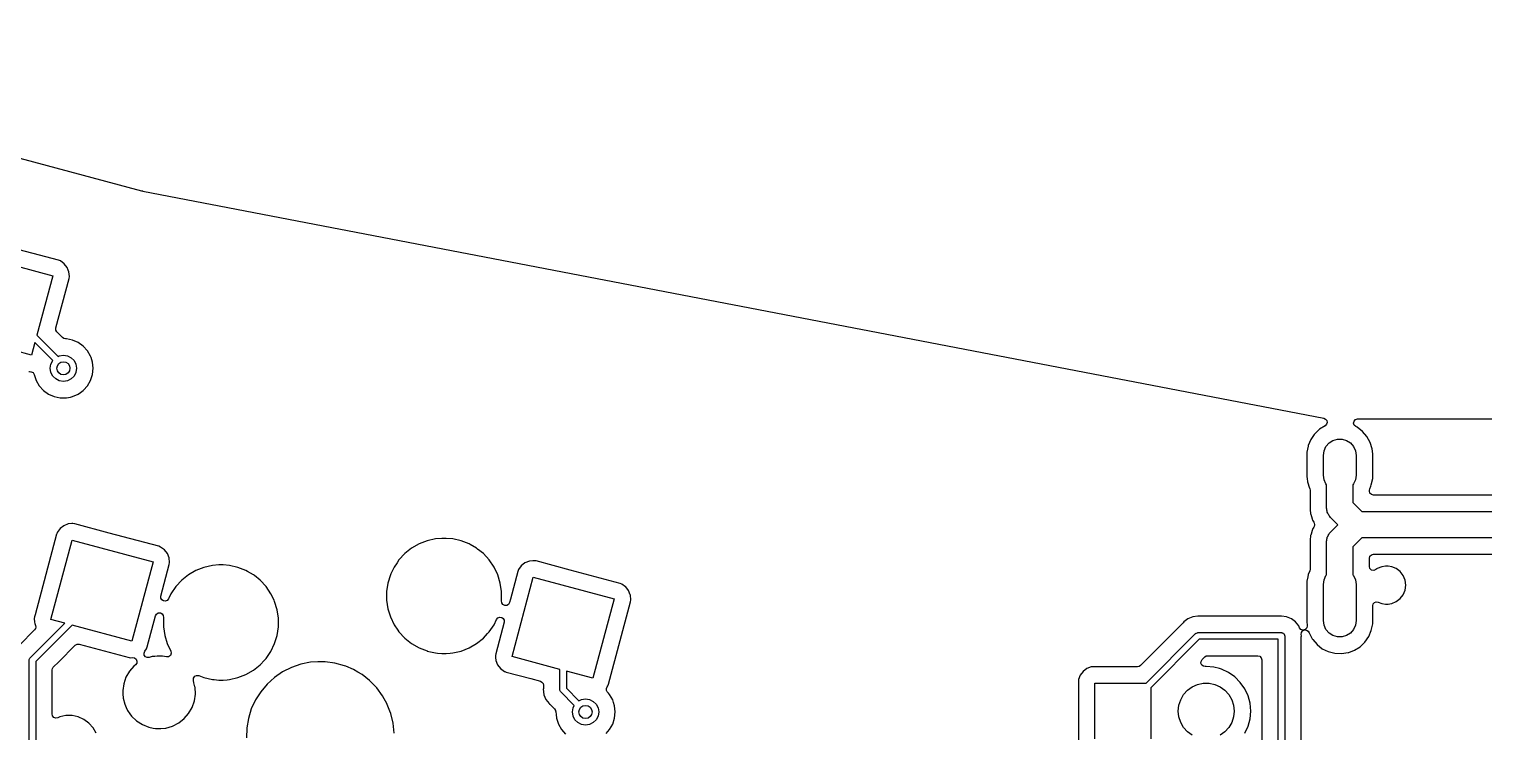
# Model space of a CAD drawing. Extents: x 41 to 271, y -133 to -23.
# Drawn here: x 111.75 to 156.02, y -44.58 to -23.19 of the extents above; entities that cross this region are included whole.
import ezdxf

# ---------------------------------------------------------------- set-up
doc = ezdxf.new("R2010")
doc.units = 0
doc.layers.add('BLACK', color=7, linetype='CONTINUOUS')

msp = doc.modelspace()

# ---------------------------------------------------------------- linework, layer by layer
at = {"layer": 'BLACK', "linetype": 'CONTINUOUS'}
for p, q in [((96.8086, -23.1855), (115.168, -28.1046)), ((115.168, -28.1046), (115.174, -28.1076)), ((115.174, -28.1076), (115.185, -28.1095)), ((115.185, -28.1095), (115.195, -28.1118)), ((115.195, -28.1118), (115.204, -28.1144)), ((115.204, -28.1144), (115.211, -28.1145)), ((115.211, -28.1145), (151.15, -35.0294)), ((110.004, -30.0328), (112.467, -30.6928)), ((112.643, -30.2218), (111.06, -29.7978)), ((112.699, -30.2434), (112.643, -30.2218)), ((112.816, -30.3269), (112.699, -30.2434)), ((112.905, -30.44), (112.816, -30.3269)), ((112.936, -30.5183), (112.905, -30.44)), ((112.958, -30.5736), (112.936, -30.5183)), ((112.467, -30.6928), (111.983, -32.4997)), ((112.559, -32.281), (112.963, -30.7761)), ((112.972, -30.7169), (112.958, -30.5736)), ((112.963, -30.7761), (112.972, -30.7169)), ((112.559, -32.3452), (112.559, -32.281)), ((111.82, -33.1076), (109.357, -32.4476)), ((111.923, -32.7228), (111.82, -33.1076)), ((112.471, -33.2706), (111.923, -32.7228)), ((111.983, -32.4997), (112.631, -33.1478)), ((112.592, -32.4008), (112.559, -32.3452)), ((112.764, -32.5732), (112.592, -32.4008)), ((112.804, -32.6001), (112.764, -32.5732)), ((112.852, -32.6095), (112.804, -32.6001)), ((112.885, -32.6095), (112.852, -32.6095)), ((113.07, -32.6489), (112.885, -32.6095)), ((112.885, -32.6095), (112.885, -32.6095)), ((113.243, -32.7258), (113.07, -32.6489)), ((113.396, -32.8371), (113.243, -32.7258)), ((112.631, -33.1478), (112.666, -33.1296)), ((112.666, -33.1296), (112.79, -33.11)), ((112.79, -33.11), (112.914, -33.1296)), ((112.914, -33.1296), (113.025, -33.1864)), ((113.025, -33.1864), (113.114, -33.2749)), ((113.523, -32.9778), (113.396, -32.8371)), ((113.617, -33.1417), (113.523, -32.9778)), ((113.63, -33.1809), (113.617, -33.1417)), ((113.676, -33.3217), (113.63, -33.1809)), ((111.736, -33.6035), (111.76, -33.6071)), ((111.76, -33.6071), (111.796, -33.6127)), ((111.796, -33.6127), (111.796, -33.6127)), ((111.796, -33.6127), (111.806, -33.6142)), ((111.806, -33.6142), (111.867, -33.6424)), ((111.867, -33.6424), (111.904, -33.6984)), ((112.39, -33.51), (112.41, -33.3864)), ((112.41, -33.6336), (112.39, -33.51)), ((112.41, -33.3864), (112.466, -33.2749)), ((112.466, -33.7451), (112.41, -33.6336)), ((112.466, -33.2749), (112.471, -33.2706)), ((113.114, -33.2749), (113.17, -33.3864)), ((113.17, -33.6336), (113.114, -33.7451)), ((113.17, -33.3864), (113.19, -33.51)), ((113.19, -33.51), (113.17, -33.6336)), ((113.695, -33.51), (113.676, -33.3217)), ((113.676, -33.6983), (113.695, -33.51)), ((111.904, -33.6984), (111.963, -33.8783)), ((111.963, -33.8783), (112.057, -34.0422)), ((112.057, -34.0422), (112.184, -34.1829)), ((112.555, -33.8336), (112.466, -33.7451)), ((112.666, -33.8904), (112.555, -33.8336)), ((112.79, -33.91), (112.666, -33.8904)), ((112.914, -33.8904), (112.79, -33.91)), ((113.025, -33.8336), (112.914, -33.8904)), ((113.114, -33.7451), (113.025, -33.8336)), ((113.403, -34.1745), (113.523, -34.0422)), ((113.523, -34.0422), (113.617, -33.8783)), ((113.617, -33.8783), (113.676, -33.6983)), ((112.184, -34.1829), (112.337, -34.2942)), ((112.337, -34.2942), (112.51, -34.3711)), ((112.51, -34.3711), (112.695, -34.4105)), ((112.695, -34.4105), (112.695, -34.4105)), ((112.695, -34.4105), (112.885, -34.4105)), ((112.885, -34.4105), (113.008, -34.3843)), ((112.885, -34.4105), (112.885, -34.4105)), ((113.008, -34.3843), (113.07, -34.3711)), ((113.07, -34.3711), (113.243, -34.2942)), ((113.243, -34.2942), (113.313, -34.2432)), ((113.313, -34.2432), (113.396, -34.1829)), ((113.396, -34.1829), (113.403, -34.1745)), ((150.977, -35.4039), (150.871, -35.5049)), ((151.018, -35.3647), (150.977, -35.4039)), ((151.192, -35.2564), (151.018, -35.3647)), ((151.15, -35.0294), (151.204, -35.0539)), ((151.233, -35.2143), (151.192, -35.2564)), ((151.204, -35.0539), (151.24, -35.1002)), ((151.251, -35.158), (151.233, -35.2143)), ((151.24, -35.1002), (151.251, -35.158)), ((152.054, -35.1795), (152.069, -35.1154)), ((152.074, -35.2422), (152.054, -35.1795)), ((152.069, -35.1154), (152.115, -35.068)), ((152.124, -35.2858), (152.074, -35.2422)), ((152.115, -35.068), (152.178, -35.0505)), ((152.166, -35.3066), (152.124, -35.2858)), ((152.327, -35.4311), (152.166, -35.3066)), ((152.166, -35.3066), (152.166, -35.3066)), ((152.166, -35.3066), (152.166, -35.3066)), ((152.178, -35.0505), (159.729, -35.0505)), ((150.674, -35.8589), (150.67, -35.8821)), ((150.755, -35.6719), (150.674, -35.8589)), ((150.859, -35.5222), (150.755, -35.6719)), ((150.871, -35.5049), (150.859, -35.5222)), ((151.213, -35.8897), (151.307, -35.7821)), ((151.307, -35.7821), (151.426, -35.7052)), ((151.426, -35.7052), (151.563, -35.6651)), ((151.563, -35.6651), (151.705, -35.6651)), ((151.705, -35.6651), (151.842, -35.7052)), ((151.842, -35.7052), (151.961, -35.7821)), ((151.961, -35.7821), (152.055, -35.8897)), ((152.459, -35.5855), (152.327, -35.4311)), ((152.558, -35.7634), (152.459, -35.5855)), ((152.619, -35.9576), (152.558, -35.7634)), ((150.67, -35.8821), (150.633, -36.0583)), ((150.633, -36.0583), (150.633, -36.8107)), ((151.134, -36.16), (151.154, -36.0191)), ((151.134, -36.76), (151.134, -36.16)), ((151.154, -36.0191), (151.213, -35.8897)), ((152.055, -35.8897), (152.114, -36.0191)), ((152.114, -36.0191), (152.134, -36.16)), ((152.134, -36.16), (152.134, -36.76)), ((152.635, -36.1093), (152.619, -35.9576)), ((152.635, -36.8617), (152.635, -36.1093)), ((150.633, -36.8107), (150.639, -36.8617)), ((150.639, -36.8617), (150.649, -36.9624)), ((150.649, -36.9624), (150.71, -37.1566)), ((150.71, -37.1566), (150.718, -37.1711)), ((150.718, -37.1711), (150.733, -37.2313)), ((151.154, -36.9009), (151.134, -36.76)), ((151.213, -37.0303), (151.154, -36.9009)), ((151.234, -37.0541), (151.213, -37.0303)), ((151.234, -37.764), (151.234, -37.0541)), ((152.055, -37.0303), (152.034, -37.0541)), ((152.034, -37.0541), (152.034, -37.5983)), ((152.114, -36.9009), (152.055, -37.0303)), ((152.134, -36.76), (152.114, -36.9009)), ((152.534, -37.2241), (152.545, -37.1752)), ((152.545, -37.1752), (152.579, -37.0955)), ((152.579, -37.0955), (152.594, -37.0611)), ((152.594, -37.0611), (152.635, -36.8617)), ((150.733, -37.2313), (150.733, -37.6834)), ((152.034, -37.5983), (152.306, -37.87)), ((152.534, -37.2455), (152.534, -37.2241)), ((152.551, -37.3075), (152.534, -37.2455)), ((152.596, -37.3529), (152.551, -37.3075)), ((152.659, -37.3695), (152.596, -37.3529)), ((159.249, -37.3695), (152.659, -37.3695)), ((150.732, -37.7028), (150.73, -37.7166)), ((150.73, -37.7166), (150.732, -37.7563)), ((150.733, -37.6834), (150.732, -37.7028)), ((150.732, -37.7563), (150.733, -37.7843)), ((150.733, -37.7843), (150.733, -37.7908)), ((150.733, -37.7908), (150.733, -37.8112)), ((150.733, -37.8112), (150.736, -37.8314)), ((150.736, -37.8314), (150.736, -37.8379)), ((150.736, -37.8379), (150.74, -37.9056)), ((150.74, -37.9056), (150.743, -37.9192)), ((150.743, -37.9192), (150.747, -37.9383)), ((150.747, -37.9383), (150.748, -37.9523)), ((150.748, -37.9523), (150.769, -38.0168)), ((150.769, -38.0168), (150.771, -38.023)), ((150.771, -38.023), (150.789, -38.0885)), ((151.239, -37.7951), (151.234, -37.764)), ((151.239, -37.8266), (151.239, -37.7951)), ((151.249, -37.8565), (151.239, -37.8266)), ((151.254, -37.8876), (151.249, -37.8565)), ((151.268, -37.9157), (151.254, -37.8876)), ((151.278, -37.9456), (151.268, -37.9157)), ((151.296, -37.9711), (151.278, -37.9456)), ((151.31, -37.9991), (151.296, -37.9711)), ((151.333, -38.0214), (151.31, -37.9991)), ((151.351, -38.0468), (151.333, -38.0214)), ((151.574, -38.27), (151.351, -38.0468)), ((152.306, -37.87), (159.574, -37.87)), ((112.605, -38.5073), (112.588, -38.5512)), ((112.688, -38.3901), (112.605, -38.5073)), ((112.802, -38.3011), (112.688, -38.3901)), ((112.935, -38.2477), (112.802, -38.3011)), ((113.043, -38.2374), (112.935, -38.2477)), ((113.078, -38.234), (113.043, -38.2374)), ((113.138, -38.2432), (113.078, -38.234)), ((113.078, -38.234), (113.078, -38.234)), ((114.183, -38.5232), (113.138, -38.2432)), ((113.138, -38.2432), (113.138, -38.2432)), ((113.138, -38.2432), (113.138, -38.2432)), ((150.771, -38.517), (150.769, -38.5232)), ((150.789, -38.4515), (150.771, -38.517)), ((150.789, -38.0885), (150.795, -38.101)), ((150.795, -38.439), (150.789, -38.4515)), ((150.795, -38.101), (150.802, -38.119)), ((150.802, -38.4211), (150.795, -38.439)), ((150.802, -38.119), (150.807, -38.1323)), ((150.807, -38.4077), (150.802, -38.4211)), ((150.807, -38.1323), (150.841, -38.191)), ((150.825, -38.3756), (150.807, -38.4077)), ((150.841, -38.349), (150.825, -38.3756)), ((150.841, -38.191), (150.844, -38.1967)), ((150.844, -38.3433), (150.841, -38.349)), ((150.844, -38.1967), (150.852, -38.2137)), ((150.852, -38.3263), (150.844, -38.3433)), ((150.852, -38.2137), (150.866, -38.27)), ((150.866, -38.27), (150.852, -38.3263)), ((151.333, -38.5186), (151.351, -38.4932)), ((151.351, -38.4932), (151.574, -38.27)), ((112.583, -38.5633), (111.926, -41.0151)), ((112.407, -41.1539), (113.054, -38.739)), ((112.588, -38.5512), (112.583, -38.5633)), ((113.054, -38.739), (115.517, -39.399)), ((115.693, -38.928), (114.183, -38.5232)), ((115.749, -38.9496), (115.693, -38.928)), ((115.836, -39.0117), (115.749, -38.9496)), ((115.749, -38.9496), (115.749, -38.9496)), ((115.749, -38.9496), (115.749, -38.9496)), ((123.614, -38.8555), (123.387, -38.9867)), ((123.858, -38.7596), (123.614, -38.8555)), ((124.114, -38.7013), (123.858, -38.7596)), ((124.31, -38.6866), (124.114, -38.7013)), ((124.441, -38.6866), (124.31, -38.6866)), ((124.31, -38.6866), (124.31, -38.6866)), ((124.637, -38.7013), (124.441, -38.6866)), ((124.441, -38.6866), (124.441, -38.6866)), ((124.893, -38.7596), (124.637, -38.7013)), ((125.137, -38.8555), (124.893, -38.7596)), ((125.172, -38.8756), (125.137, -38.8555)), ((125.137, -38.8555), (125.137, -38.8555)), ((125.137, -38.8555), (125.137, -38.8555)), ((125.364, -38.9867), (125.172, -38.8756)), ((150.733, -38.7557), (150.73, -38.8234)), ((150.73, -38.8234), (150.732, -38.8372)), ((150.732, -38.8372), (150.733, -38.8566)), ((150.736, -38.7086), (150.733, -38.7288)), ((150.733, -38.7288), (150.733, -38.7492)), ((150.733, -38.7492), (150.733, -38.7557)), ((150.733, -38.8566), (150.733, -39.6259)), ((150.74, -38.6344), (150.736, -38.7021)), ((150.736, -38.7021), (150.736, -38.7086)), ((150.743, -38.6208), (150.74, -38.6344)), ((150.747, -38.6017), (150.743, -38.6208)), ((150.748, -38.5877), (150.747, -38.6017)), ((150.769, -38.5232), (150.748, -38.5877)), ((151.234, -38.776), (151.239, -38.7449)), ((151.234, -39.7959), (151.234, -38.776)), ((151.239, -38.7134), (151.249, -38.6835)), ((151.239, -38.7449), (151.239, -38.7134)), ((151.249, -38.6835), (151.254, -38.6524)), ((151.254, -38.6524), (151.268, -38.6243)), ((151.268, -38.6243), (151.278, -38.5944)), ((151.278, -38.5944), (151.296, -38.5689)), ((151.296, -38.5689), (151.31, -38.5409)), ((151.31, -38.5409), (151.333, -38.5186)), ((152.306, -38.67), (152.034, -38.9417)), ((152.034, -38.9417), (152.034, -39.7959)), ((159.574, -38.67), (152.306, -38.67)), ((115.517, -39.399), (114.87, -41.8138)), ((115.866, -39.0331), (115.836, -39.0117)), ((115.869, -39.0359), (115.866, -39.0331)), ((115.955, -39.1462), (115.869, -39.0359)), ((116.009, -39.2798), (115.955, -39.1462)), ((116.023, -39.4231), (116.009, -39.2798)), ((123.003, -39.3426), (122.944, -39.4294)), ((123.182, -39.1503), (123.003, -39.3426)), ((123.387, -38.9867), (123.182, -39.1503)), ((125.396, -39.0117), (125.364, -38.9867)), ((125.57, -39.1503), (125.396, -39.0117)), ((125.748, -39.3426), (125.57, -39.1503)), ((125.57, -39.1503), (125.57, -39.1503)), ((125.57, -39.1503), (125.57, -39.1503)), ((125.896, -39.5594), (125.748, -39.3426)), ((125.748, -39.3426), (125.748, -39.3426)), ((125.748, -39.3426), (125.748, -39.3426)), ((126.971, -39.3788), (126.837, -39.4323)), ((127.078, -39.3686), (126.971, -39.3788)), ((127.114, -39.3652), (127.078, -39.3686)), ((127.173, -39.3744), (127.114, -39.3652)), ((127.114, -39.3652), (127.114, -39.3652)), ((128.215, -39.6535), (127.173, -39.3744)), ((127.173, -39.3744), (127.173, -39.3744)), ((127.173, -39.3744), (127.173, -39.3744)), ((152.534, -39.2945), (152.551, -39.2325)), ((152.534, -39.5395), (152.534, -39.2945)), ((152.551, -39.2325), (152.596, -39.1871)), ((152.596, -39.1871), (152.659, -39.1705)), ((152.659, -39.1705), (159.249, -39.1705)), ((115.756, -40.4437), (116.013, -39.4823)), ((116.013, -39.4823), (116.023, -39.4231)), ((116.596, -39.7966), (116.391, -39.9602)), ((116.823, -39.6654), (116.596, -39.7966)), ((117.067, -39.5696), (116.823, -39.6654)), ((117.323, -39.5112), (117.067, -39.5696)), ((117.519, -39.4965), (117.323, -39.5112)), ((117.65, -39.4965), (117.519, -39.4965)), ((117.519, -39.4965), (117.519, -39.4965)), ((117.846, -39.5112), (117.65, -39.4965)), ((117.65, -39.4965), (117.65, -39.4965)), ((118.102, -39.5696), (117.846, -39.5112)), ((118.346, -39.6654), (118.102, -39.5696)), ((118.389, -39.6901), (118.346, -39.6654)), ((118.346, -39.6654), (118.346, -39.6654)), ((118.346, -39.6654), (118.346, -39.6654)), ((118.573, -39.7966), (118.389, -39.6901)), ((118.602, -39.8198), (118.573, -39.7966)), ((118.779, -39.9602), (118.602, -39.8198)), ((122.742, -39.7957), (122.664, -40.0465)), ((122.757, -39.7636), (122.742, -39.7957)), ((122.855, -39.5594), (122.757, -39.7636)), ((122.856, -39.5579), (122.855, -39.5594)), ((122.944, -39.4294), (122.856, -39.5579)), ((126.01, -39.7957), (125.896, -39.5594)), ((126.087, -40.0465), (126.01, -39.7957)), ((126.619, -39.6945), (126.392, -40.5397)), ((126.64, -39.6385), (126.619, -39.6934)), ((126.619, -39.6934), (126.619, -39.6945)), ((126.724, -39.5213), (126.64, -39.6385)), ((126.837, -39.4323), (126.724, -39.5213)), ((129.729, -40.0592), (128.215, -39.6535)), ((150.674, -39.7889), (150.661, -39.855)), ((150.723, -39.6748), (150.674, -39.7889)), ((150.733, -39.6259), (150.723, -39.6748)), ((151.154, -39.9491), (151.213, -39.8197)), ((151.213, -39.8197), (151.234, -39.7959)), ((152.034, -39.7959), (152.055, -39.8197)), ((152.055, -39.8197), (152.114, -39.9491)), ((152.553, -39.6049), (152.534, -39.5395)), ((152.604, -39.6507), (152.553, -39.6049)), ((152.671, -39.6629), (152.604, -39.6507)), ((152.734, -39.6378), (152.671, -39.6629)), ((152.762, -39.6161), (152.734, -39.6378)), ((152.774, -39.6073), (152.762, -39.6161)), ((152.914, -39.5493), (152.774, -39.6073)), ((153.026, -39.5345), (152.914, -39.5493)), ((153.102, -39.5345), (153.026, -39.5345)), ((153.026, -39.5345), (153.026, -39.5345)), ((153.214, -39.5493), (153.102, -39.5345)), ((153.102, -39.5345), (153.102, -39.5345)), ((153.354, -39.6073), (153.214, -39.5493)), ((153.474, -39.6995), (153.354, -39.6073)), ((153.354, -39.6073), (153.354, -39.6073)), ((153.567, -39.8198), (153.474, -39.6995)), ((153.625, -39.9598), (153.567, -39.8198)), ((116.212, -40.1525), (116.064, -40.3693)), ((116.391, -39.9602), (116.212, -40.1525)), ((118.957, -40.1525), (118.779, -39.9602)), ((118.779, -39.9602), (118.779, -39.9602)), ((118.779, -39.9602), (118.779, -39.9602)), ((119.105, -40.3693), (118.957, -40.1525)), ((118.957, -40.1525), (118.957, -40.1525)), ((118.957, -40.1525), (118.957, -40.1525)), ((122.664, -40.0465), (122.625, -40.3059)), ((126.126, -40.3059), (126.087, -40.0465)), ((126.443, -42.2851), (127.09, -39.8702)), ((127.09, -39.8702), (129.553, -40.5302)), ((129.785, -40.0808), (129.729, -40.0592)), ((129.9, -40.1633), (129.785, -40.0808)), ((129.785, -40.0808), (129.785, -40.0808)), ((129.785, -40.0808), (129.785, -40.0808)), ((129.902, -40.1643), (129.9, -40.1633)), ((129.991, -40.2774), (129.902, -40.1643)), ((130.04, -40.4), (129.991, -40.2774)), ((150.661, -39.855), (150.633, -39.9883)), ((150.633, -39.9883), (150.633, -41.2407)), ((151.134, -40.09), (151.154, -39.9491)), ((151.134, -41.19), (151.134, -40.09)), ((152.114, -39.9491), (152.134, -40.09)), ((152.134, -40.09), (152.134, -41.19)), ((153.567, -40.4002), (153.625, -40.2602)), ((153.644, -40.11), (153.625, -39.9598)), ((153.625, -40.2602), (153.644, -40.11)), ((115.755, -40.5041), (115.756, -40.4437)), ((115.782, -40.5578), (115.755, -40.5041)), ((115.832, -40.592), (115.782, -40.5578)), ((115.892, -40.5986), (115.832, -40.592)), ((115.948, -40.576), (115.892, -40.5986)), ((115.987, -40.5296), (115.948, -40.576)), ((116.064, -40.3693), (115.987, -40.5296)), ((119.201, -40.5682), (119.105, -40.3693)), ((119.219, -40.6057), (119.201, -40.5682)), ((119.296, -40.8564), (119.219, -40.6057)), ((122.625, -40.3059), (122.625, -40.5682)), ((122.625, -40.5682), (122.664, -40.8277)), ((126.123, -40.5901), (126.126, -40.5682)), ((126.129, -40.6517), (126.123, -40.5901)), ((126.126, -40.5682), (126.126, -40.3059)), ((126.165, -40.7026), (126.129, -40.6517)), ((126.22, -40.73), (126.165, -40.7026)), ((126.282, -40.7271), (126.22, -40.73)), ((126.335, -40.6946), (126.282, -40.7271)), ((126.365, -40.6407), (126.335, -40.6946)), ((126.392, -40.5397), (126.365, -40.6407)), ((129.553, -40.5302), (128.906, -42.945)), ((129.377, -43.1208), (130.049, -40.6135)), ((130.044, -40.411), (130.04, -40.4)), ((130.058, -40.5543), (130.044, -40.411)), ((130.049, -40.6135), (130.058, -40.5543)), ((152.635, -40.7406), (152.649, -40.6821)), ((152.649, -40.6821), (152.69, -40.6375)), ((152.69, -40.6375), (152.746, -40.6172)), ((152.746, -40.6172), (152.806, -40.626)), ((152.806, -40.626), (152.914, -40.6707)), ((152.914, -40.6707), (153.026, -40.6855)), ((153.026, -40.6855), (153.026, -40.6855)), ((153.026, -40.6855), (153.102, -40.6855)), ((153.102, -40.6855), (153.158, -40.6781)), ((153.102, -40.6855), (153.102, -40.6855)), ((153.158, -40.6781), (153.214, -40.6707)), ((153.214, -40.6707), (153.354, -40.6127)), ((153.354, -40.6127), (153.474, -40.5205)), ((153.474, -40.5205), (153.567, -40.4002)), ((111.903, -41.1222), (111.902, -41.1298)), ((111.902, -41.1298), (111.912, -41.2332)), ((111.911, -41.0706), (111.903, -41.1222)), ((111.926, -41.0151), (111.911, -41.0706)), ((112.83, -41.2672), (112.407, -41.1539)), ((115.341, -41.9896), (115.595, -41.0434)), ((115.595, -41.0434), (115.625, -40.9895)), ((115.625, -40.9895), (115.678, -40.957)), ((115.678, -40.957), (115.74, -40.9541)), ((115.74, -40.9541), (115.796, -40.9815)), ((115.796, -40.9815), (115.831, -41.0324)), ((115.831, -41.0324), (115.837, -41.094)), ((115.837, -41.094), (115.834, -41.1158)), ((115.834, -41.1158), (115.834, -41.1158)), ((115.834, -41.1158), (115.834, -41.3782)), ((119.335, -41.1158), (119.296, -40.8564)), ((119.335, -41.3782), (119.335, -41.1158)), ((122.664, -40.8277), (122.742, -41.0784)), ((122.742, -41.0784), (122.855, -41.3148)), ((125.896, -41.3148), (125.973, -41.1545)), ((125.973, -41.1545), (126.012, -41.1081)), ((126.012, -41.1081), (126.068, -41.0855)), ((126.068, -41.0855), (126.128, -41.0921)), ((126.128, -41.0921), (126.178, -41.1263)), ((126.178, -41.1263), (126.205, -41.18)), ((146.972, -41.162), (146.887, -41.2277)), ((147.012, -41.1315), (146.972, -41.162)), ((147.158, -41.071), (147.012, -41.1315)), ((147.16, -41.0708), (147.158, -41.071)), ((147.161, -41.0706), (147.16, -41.0708)), ((147.315, -41.0503), (147.161, -41.0706)), ((147.342, -41.0539), (147.315, -41.0503)), ((147.346, -41.0544), (147.342, -41.0539)), ((147.362, -41.0555), (147.346, -41.0544)), ((149.813, -41.0555), (147.362, -41.0555)), ((149.829, -41.0544), (149.813, -41.0555)), ((149.832, -41.054), (149.829, -41.0544)), ((149.86, -41.0503), (149.832, -41.054)), ((150.014, -41.0706), (149.86, -41.0503)), ((150.017, -41.071), (150.014, -41.0706)), ((150.163, -41.1315), (150.017, -41.071)), ((150.288, -41.2277), (150.163, -41.1315)), ((152.635, -41.2917), (152.635, -40.7406)), ((111.915, -41.4742), (111.455, -41.9341)), ((111.776, -42.3216), (112.83, -41.2672)), ((111.912, -41.2332), (111.916, -41.2731)), ((111.942, -41.4344), (111.915, -41.4742)), ((111.916, -41.2731), (111.943, -41.3404)), ((111.952, -41.3875), (111.942, -41.4344)), ((111.943, -41.3404), (111.952, -41.3875)), ((113.053, -41.327), (111.947, -42.4337)), ((114.87, -41.8138), (113.053, -41.327)), ((115.834, -41.3782), (115.873, -41.6376)), ((119.296, -41.6376), (119.335, -41.3782)), ((122.855, -41.3148), (122.97, -41.4834)), ((122.97, -41.4834), (123.003, -41.5316)), ((123.003, -41.5316), (123.182, -41.7239)), ((125.57, -41.7239), (125.697, -41.5866)), ((125.697, -41.5866), (125.748, -41.5316)), ((125.748, -41.5315), (125.896, -41.3148)), ((125.748, -41.5316), (125.748, -41.5315)), ((125.748, -41.5315), (125.748, -41.5315)), ((126.205, -41.2404), (125.947, -42.2018)), ((126.205, -41.18), (126.205, -41.2404)), ((146.857, -41.265), (145.567, -42.5552)), ((145.738, -43.092), (147.244, -41.5853)), ((146.867, -41.2528), (146.857, -41.265)), ((146.887, -41.2277), (146.867, -41.2528)), ((146.887, -41.2277), (146.887, -41.2277)), ((146.887, -41.2277), (146.887, -41.2277)), ((147.244, -41.5853), (147.251, -41.5816)), ((147.251, -41.5816), (147.256, -41.5751)), ((147.256, -41.5751), (147.278, -41.5679)), ((147.278, -41.5679), (147.299, -41.5572)), ((147.299, -41.5572), (147.307, -41.5585)), ((147.307, -41.5585), (147.315, -41.556)), ((147.315, -41.556), (149.86, -41.556)), ((149.86, -41.556), (149.875, -41.5609)), ((149.875, -41.5609), (149.891, -41.5609)), ((149.891, -41.5609), (149.904, -41.5702)), ((149.904, -41.5702), (149.919, -41.5751)), ((149.919, -41.5751), (149.928, -41.5879)), ((149.928, -41.5879), (149.941, -41.5972)), ((149.941, -41.5972), (149.946, -41.6123)), ((149.946, -41.6123), (149.955, -41.6251)), ((150.385, -41.3532), (150.288, -41.2277)), ((150.406, -41.4055), (150.385, -41.3532)), ((150.45, -41.4599), (150.406, -41.4055)), ((150.516, -41.482), (150.45, -41.4599)), ((150.46, -41.6123), (150.467, -41.552)), ((150.466, -41.656), (150.46, -41.6123)), ((150.467, -41.552), (150.502, -41.5022)), ((150.502, -41.5022), (150.556, -41.475)), ((150.584, -41.4649), (150.516, -41.482)), ((150.556, -41.475), (150.617, -41.4768)), ((150.631, -41.4141), (150.584, -41.4649)), ((150.617, -41.4768), (150.669, -41.5073)), ((150.644, -41.3455), (150.631, -41.4141)), ((150.633, -41.2407), (150.641, -41.3148)), ((150.641, -41.3148), (150.644, -41.3455)), ((150.669, -41.5073), (150.701, -41.559)), ((150.701, -41.559), (150.71, -41.5866)), ((150.71, -41.5866), (150.738, -41.6376)), ((151.154, -41.3309), (151.134, -41.19)), ((151.213, -41.4603), (151.154, -41.3309)), ((151.307, -41.5679), (151.213, -41.4603)), ((151.426, -41.6448), (151.307, -41.5679)), ((151.961, -41.5679), (151.842, -41.6448)), ((152.055, -41.4603), (151.961, -41.5679)), ((152.114, -41.3309), (152.055, -41.4603)), ((152.134, -41.19), (152.114, -41.3309)), ((152.513, -41.678), (152.594, -41.4911)), ((152.594, -41.4911), (152.635, -41.2917)), ((112.648, -42.4398), (113.152, -41.9358)), ((113.152, -41.9358), (113.208, -41.9037)), ((113.208, -41.9037), (113.272, -41.9037)), ((113.272, -41.9037), (114.787, -42.3097)), ((115.266, -42.1205), (115.32, -42.0455)), ((115.32, -42.0455), (115.341, -41.9896)), ((115.873, -41.6376), (115.951, -41.8883)), ((115.951, -41.8883), (116.061, -42.118)), ((119.105, -42.1247), (119.219, -41.8883)), ((119.219, -41.8883), (119.296, -41.6376)), ((123.182, -41.7239), (123.182, -41.7239)), ((123.182, -41.7239), (123.387, -41.8875)), ((123.387, -41.8875), (123.614, -42.0186)), ((123.614, -42.0186), (123.701, -42.0528)), ((123.701, -42.0528), (123.857, -42.1142)), ((124.893, -42.1145), (125.137, -42.0186)), ((125.137, -42.0186), (125.364, -41.8875)), ((125.364, -41.8875), (125.57, -41.7239)), ((147.356, -41.756), (145.879, -43.2334)), ((149.76, -41.756), (147.356, -41.756)), ((149.76, -45.974), (149.76, -41.756)), ((149.955, -41.6251), (149.955, -41.6409)), ((149.955, -41.6409), (149.96, -41.656)), ((149.96, -41.656), (149.96, -45.9326)), ((150.46, -41.7035), (150.462, -41.6873)), ((150.46, -45.6739), (150.46, -41.7035)), ((150.462, -41.6873), (150.466, -41.656)), ((150.738, -41.6376), (150.797, -41.7437)), ((150.797, -41.7437), (150.809, -41.7645)), ((150.809, -41.7645), (150.941, -41.9189)), ((150.941, -41.9189), (151.102, -42.0434)), ((151.102, -42.0434), (151.285, -42.1331)), ((151.563, -41.6849), (151.426, -41.6448)), ((151.705, -41.6849), (151.563, -41.6849)), ((151.842, -41.6448), (151.705, -41.6849)), ((152.077, -42.0929), (152.25, -41.9853)), ((152.25, -41.9853), (152.397, -41.8451)), ((152.397, -41.8451), (152.513, -41.678)), ((111.747, -42.3923), (111.749, -42.3846)), ((111.747, -49.6975), (111.747, -42.3923)), ((111.748, -42.3766), (111.758, -42.3558)), ((111.749, -42.3846), (111.748, -42.3766)), ((111.758, -42.3558), (111.766, -42.3335)), ((111.766, -42.3335), (111.772, -42.3288)), ((111.772, -42.3288), (111.776, -42.3216)), ((111.947, -42.4337), (111.947, -49.656)), ((112.483, -42.6047), (112.648, -42.4398)), ((114.787, -42.3097), (114.846, -42.3189)), ((114.846, -42.3189), (114.894, -42.3144)), ((114.846, -42.3189), (114.846, -42.3189)), ((114.846, -42.3189), (114.846, -42.3189)), ((114.894, -42.3144), (114.956, -42.3245)), ((114.956, -42.3245), (115.005, -42.364)), ((115.02, -42.485), (114.982, -42.5353)), ((115.005, -42.364), (115.029, -42.4225)), ((115.029, -42.4225), (115.02, -42.485)), ((115.244, -42.1771), (115.266, -42.1205)), ((115.252, -42.2374), (115.244, -42.1771)), ((115.287, -42.2869), (115.252, -42.2374)), ((115.342, -42.3137), (115.287, -42.2869)), ((115.402, -42.3114), (115.342, -42.3137)), ((115.491, -42.2854), (115.402, -42.3114)), ((115.57, -42.2779), (115.491, -42.2854)), ((115.648, -42.2704), (115.57, -42.2779)), ((115.806, -42.2704), (115.648, -42.2704)), ((115.926, -42.2936), (115.806, -42.2704)), ((115.806, -42.2704), (115.806, -42.2704)), ((115.993, -42.2878), (115.926, -42.2936)), ((116.048, -42.2474), (115.993, -42.2878)), ((116.073, -42.1846), (116.048, -42.2474)), ((116.061, -42.118), (116.073, -42.1846)), ((118.779, -42.5338), (118.91, -42.3923)), ((118.91, -42.3923), (118.957, -42.3415)), ((118.957, -42.3415), (119.105, -42.1247)), ((118.957, -42.3415), (118.957, -42.3415)), ((118.957, -42.3415), (118.957, -42.3415)), ((120.308, -42.4572), (120.013, -42.5171)), ((120.532, -42.4422), (120.308, -42.4572)), ((120.758, -42.4422), (120.532, -42.4422)), ((120.532, -42.4422), (120.532, -42.4422)), ((121.055, -42.4822), (120.758, -42.4422)), ((121.345, -42.5616), (121.055, -42.4822)), ((121.055, -42.4822), (121.055, -42.4822)), ((121.055, -42.4822), (121.055, -42.4822)), ((123.857, -42.1142), (123.858, -42.1145)), ((123.858, -42.1145), (124.114, -42.1729)), ((124.114, -42.1729), (124.17, -42.1771)), ((124.17, -42.1771), (124.31, -42.1876)), ((124.31, -42.1876), (124.31, -42.1876)), ((124.31, -42.1876), (124.441, -42.1876)), ((124.441, -42.1876), (124.564, -42.1784)), ((124.441, -42.1876), (124.441, -42.1876)), ((124.564, -42.1784), (124.637, -42.1729)), ((124.637, -42.1729), (124.893, -42.1145)), ((125.939, -42.2495), (125.938, -42.261)), ((125.938, -42.261), (125.943, -42.3144)), ((125.947, -42.2018), (125.939, -42.2495)), ((125.943, -42.3144), (125.951, -42.4043)), ((125.951, -42.4043), (126.005, -42.5379)), ((127.898, -42.6749), (126.443, -42.2851)), ((147.409, -42.4889), (147.412, -42.429)), ((147.434, -42.5433), (147.409, -42.4889)), ((147.412, -42.429), (147.443, -42.3776)), ((147.443, -42.3776), (147.527, -42.2928)), ((147.527, -42.2928), (147.568, -42.2659)), ((147.568, -42.2659), (147.615, -42.2565)), ((147.615, -42.2565), (149.135, -42.2565)), ((149.135, -42.2565), (149.197, -42.2731)), ((149.197, -42.2731), (149.243, -42.3185)), ((149.243, -42.3185), (149.26, -42.3805)), ((149.26, -42.3805), (149.26, -45.9265)), ((151.285, -42.1331), (151.482, -42.1841)), ((151.482, -42.1841), (151.685, -42.1944)), ((151.685, -42.1944), (151.886, -42.1636)), ((151.685, -42.1944), (151.685, -42.1944)), ((151.685, -42.1944), (151.685, -42.1944)), ((151.886, -42.1636), (151.905, -42.1566)), ((151.905, -42.1566), (152.077, -42.0929)), ((112.447, -42.6924), (112.456, -42.6449)), ((112.447, -44.0317), (112.447, -42.6924)), ((112.456, -42.6449), (112.483, -42.6047)), ((114.694, -42.9121), (114.625, -43.1109)), ((114.799, -42.73), (114.694, -42.9121)), ((114.937, -42.571), (114.799, -42.73)), ((114.982, -42.5353), (114.937, -42.571)), ((116.746, -43.0079), (116.748, -42.9412)), ((116.748, -42.9412), (116.785, -42.8853)), ((116.785, -42.8853), (116.845, -42.8565)), ((116.845, -42.8565), (116.911, -42.8633)), ((116.911, -42.8633), (116.967, -42.8853)), ((116.967, -42.8853), (117.061, -42.9221)), ((117.061, -42.9221), (117.067, -42.9244)), ((117.067, -42.9244), (117.323, -42.9828)), ((117.846, -42.9828), (118.102, -42.9244)), ((118.102, -42.9244), (118.346, -42.8286)), ((118.346, -42.8286), (118.573, -42.6974)), ((118.573, -42.6974), (118.779, -42.5338)), ((119.213, -42.9212), (118.99, -43.1228)), ((119.461, -42.7512), (119.213, -42.9212)), ((119.729, -42.6156), (119.461, -42.7512)), ((120.013, -42.5171), (119.729, -42.6156)), ((121.387, -42.5794), (121.345, -42.5616)), ((121.622, -42.6789), (121.387, -42.5794)), ((121.751, -42.7555), (121.622, -42.6789)), ((121.88, -42.832), (121.751, -42.7555)), ((122.106, -43.0099), (121.88, -42.832)), ((126.005, -42.5379), (126.091, -42.6472)), ((126.091, -42.6472), (126.094, -42.651)), ((126.094, -42.651), (126.211, -42.7345)), ((126.211, -42.7345), (126.211, -42.7345)), ((126.211, -42.7345), (126.211, -42.7345)), ((126.211, -42.7345), (126.229, -42.7414)), ((126.229, -42.7414), (126.267, -42.7561)), ((126.267, -42.7561), (127.011, -42.9555)), ((127.898, -43.2878), (127.898, -42.6749)), ((128.906, -42.945), (128.098, -42.7285)), ((128.098, -42.7285), (128.098, -43.2464)), ((143.735, -42.8497), (143.686, -42.9806)), ((143.821, -42.7345), (143.735, -42.8497)), ((143.937, -42.6482), (143.821, -42.7345)), ((144.072, -42.5979), (143.937, -42.6482)), ((144.131, -42.5915), (144.072, -42.5979)), ((145.479, -42.5915), (144.131, -42.5915)), ((145.526, -42.5821), (145.479, -42.5915)), ((145.567, -42.5552), (145.526, -42.5821)), ((147.482, -42.5794), (147.434, -42.5433)), ((147.541, -42.5888), (147.482, -42.5794)), ((147.569, -42.5863), (147.541, -42.5888)), ((147.804, -42.6069), (147.569, -42.5863)), ((147.969, -42.651), (147.804, -42.6069)), ((148.033, -42.6681), (147.969, -42.651)), ((148.247, -42.768), (148.033, -42.6681)), ((148.44, -42.9035), (148.247, -42.768)), ((148.607, -43.0706), (148.44, -42.9035)), ((114.625, -43.1109), (114.595, -43.3191)), ((114.595, -43.3191), (114.595, -43.3191)), ((114.595, -43.3191), (114.601, -43.436)), ((116.746, -43.0099), (116.746, -43.0079)), ((116.763, -43.0807), (116.746, -43.0099)), ((116.746, -43.0099), (116.746, -43.0099)), ((116.794, -43.206), (116.763, -43.0807)), ((116.796, -43.2143), (116.794, -43.206)), ((116.806, -43.4244), (116.796, -43.2143)), ((117.323, -42.9828), (117.375, -42.9867)), ((117.375, -42.9867), (117.519, -42.9975)), ((117.519, -42.9975), (117.519, -42.9975)), ((117.519, -42.9975), (117.65, -42.9975)), ((117.65, -42.9975), (117.773, -42.9883)), ((117.65, -42.9975), (117.65, -42.9975)), ((117.773, -42.9883), (117.846, -42.9828)), ((118.796, -43.3523), (118.635, -43.6055)), ((118.99, -43.1228), (118.796, -43.3523)), ((122.116, -43.0183), (122.106, -43.0099)), ((122.325, -43.2343), (122.116, -43.0183)), ((122.503, -43.4762), (122.325, -43.2343)), ((127.011, -42.9555), (127.305, -43.0344)), ((127.305, -43.0344), (127.353, -43.0591)), ((127.353, -43.0591), (127.386, -43.1017)), ((127.386, -43.1017), (127.397, -43.1541)), ((127.396, -43.2565), (127.392, -43.2878)), ((127.392, -43.2878), (127.399, -43.3364)), ((127.397, -43.2404), (127.396, -43.2565)), ((127.397, -43.1541), (127.397, -43.2404)), ((127.399, -43.3364), (127.401, -43.3523)), ((127.401, -43.3523), (127.401, -43.3545)), ((127.401, -43.3545), (127.401, -43.3545)), ((127.401, -43.3545), (127.413, -43.4446)), ((127.9, -43.2955), (127.898, -43.2878)), ((127.899, -43.3035), (127.9, -43.2955)), ((127.91, -43.3243), (127.899, -43.3035)), ((127.917, -43.3466), (127.91, -43.3243)), ((127.923, -43.3514), (127.917, -43.3466)), ((127.927, -43.3586), (127.923, -43.3514)), ((128.339, -43.7699), (127.927, -43.3586)), ((128.098, -43.2464), (128.48, -43.6285)), ((129.313, -43.2572), (129.334, -43.206)), ((129.316, -43.3125), (129.313, -43.2572)), ((129.343, -43.3609), (129.316, -43.3125)), ((129.334, -43.206), (129.355, -43.1767)), ((129.375, -43.3957), (129.343, -43.3609)), ((129.355, -43.1767), (129.377, -43.1208)), ((143.679, -43.0411), (143.678, -43.0441)), ((143.678, -43.0441), (143.678, -44.8399)), ((143.685, -42.9845), (143.679, -43.0411)), ((143.686, -42.9806), (143.685, -42.9845)), ((144.179, -44.792), (144.179, -43.092)), ((144.179, -43.092), (145.738, -43.092)), ((145.879, -43.2334), (145.879, -44.792)), ((146.881, -43.4424), (147, -43.3103)), ((147, -43.3103), (147.144, -43.2059)), ((147.144, -43.2059), (147.306, -43.1336)), ((147.306, -43.1336), (147.48, -43.0967)), ((147.48, -43.0967), (147.658, -43.0967)), ((147.658, -43.0967), (147.832, -43.1336)), ((147.832, -43.1336), (147.994, -43.2059)), ((147.994, -43.2059), (148.138, -43.3103)), ((148.138, -43.3103), (148.257, -43.4424)), ((148.743, -43.2642), (148.607, -43.0706)), ((148.843, -43.4783), (148.743, -43.2642)), ((114.601, -43.436), (114.605, -43.5292)), ((114.605, -43.5292), (114.611, -43.551)), ((114.611, -43.551), (114.655, -43.7336)), ((114.655, -43.7336), (114.7, -43.8314)), ((116.707, -43.8314), (116.776, -43.6326)), ((116.776, -43.6326), (116.806, -43.4244)), ((118.635, -43.6055), (118.508, -43.8781)), ((122.644, -43.7336), (122.503, -43.4762)), ((122.648, -43.7397), (122.644, -43.7336)), ((122.727, -43.9441), (122.648, -43.7397)), ((127.413, -43.4446), (127.473, -43.5907)), ((127.473, -43.5907), (127.57, -43.7161)), ((127.57, -43.7161), (127.585, -43.728)), ((127.585, -43.728), (127.592, -43.7336)), ((127.592, -43.7336), (127.595, -43.7353)), ((127.595, -43.7353), (127.607, -43.746)), ((127.607, -43.746), (127.738, -43.8773)), ((128.3, -43.8464), (128.339, -43.7699)), ((128.48, -43.6285), (128.556, -43.5896)), ((128.556, -43.5896), (128.68, -43.57)), ((128.68, -43.57), (128.804, -43.5896)), ((128.804, -43.5896), (128.915, -43.6464)), ((128.915, -43.6464), (129.004, -43.7349)), ((129.004, -43.7349), (129.06, -43.8464)), ((129.413, -43.4378), (129.375, -43.3957)), ((129.507, -43.6017), (129.413, -43.4378)), ((129.532, -43.6791), (129.507, -43.6017)), ((129.566, -43.7817), (129.532, -43.6791)), ((129.585, -43.97), (129.566, -43.7817)), ((146.719, -43.942), (146.738, -43.7653)), ((146.738, -43.7653), (146.792, -43.5963)), ((146.792, -43.5963), (146.881, -43.4424)), ((148.257, -43.4424), (148.346, -43.5963)), ((148.346, -43.5963), (148.4, -43.7653)), ((148.4, -43.7653), (148.419, -43.942)), ((148.904, -43.7066), (148.843, -43.4783)), ((148.925, -43.942), (148.904, -43.7066)), ((112.462, -44.0909), (112.447, -44.0317)), ((112.503, -44.1357), (112.462, -44.0909)), ((112.561, -44.1553), (112.503, -44.1357)), ((112.621, -44.145), (112.561, -44.1553)), ((112.68, -44.1189), (112.621, -44.145)), ((112.865, -44.0795), (112.68, -44.1189)), ((113.055, -44.0795), (112.865, -44.0795)), ((112.865, -44.0795), (112.865, -44.0795)), ((113.24, -44.1189), (113.055, -44.0795)), ((113.055, -44.0795), (113.055, -44.0795)), ((113.413, -44.1958), (113.24, -44.1189)), ((113.566, -44.3071), (113.413, -44.1958)), ((114.7, -43.8314), (114.742, -43.925)), ((114.742, -43.925), (114.811, -44.0217)), ((114.811, -44.0217), (114.864, -44.0963)), ((114.864, -44.0963), (115.017, -44.2415)), ((115.017, -44.2415), (115.017, -44.2415)), ((115.017, -44.2415), (115.017, -44.2415)), ((115.017, -44.2415), (115.193, -44.3552)), ((116.299, -44.3025), (116.464, -44.1725)), ((116.464, -44.1725), (116.602, -44.0135)), ((116.602, -44.0135), (116.707, -43.8314)), ((118.419, -44.1651), (118.371, -44.4537)), ((118.508, -43.8781), (118.419, -44.1651)), ((122.756, -44.0201), (122.727, -43.9441)), ((122.825, -44.3124), (122.756, -44.0201)), ((127.738, -43.8773), (127.767, -43.9236)), ((127.767, -43.9236), (127.771, -43.9572)), ((127.771, -43.9572), (127.773, -43.957)), ((127.773, -43.957), (127.775, -43.97)), ((127.775, -43.97), (127.775, -43.97)), ((127.775, -43.97), (127.783, -44.0468)), ((127.783, -44.0468), (127.794, -44.1583)), ((127.794, -44.1583), (127.853, -44.3383)), ((128.28, -43.97), (128.3, -43.8464)), ((128.3, -44.0936), (128.28, -43.97)), ((128.356, -44.2051), (128.3, -44.0936)), ((128.445, -44.2936), (128.356, -44.2051)), ((129.004, -44.2051), (128.915, -44.2936)), ((129.06, -44.0936), (129.004, -44.2051)), ((129.06, -43.8464), (129.08, -43.97)), ((129.08, -43.97), (129.06, -44.0936)), ((129.507, -44.3383), (129.566, -44.1583)), ((129.566, -44.1583), (129.585, -43.97)), ((146.738, -44.1187), (146.719, -43.942)), ((146.792, -44.2877), (146.738, -44.1187)), ((148.4, -44.1187), (148.346, -44.2877)), ((148.419, -43.942), (148.4, -44.1187)), ((148.843, -44.4057), (148.904, -44.1774)), ((148.904, -44.1774), (148.925, -43.942)), ((113.693, -44.4478), (113.566, -44.3071)), ((113.787, -44.6117), (113.693, -44.4478)), ((115.193, -44.3552), (115.193, -44.3552)), ((115.193, -44.3552), (115.389, -44.4334)), ((115.389, -44.4334), (115.518, -44.4582)), ((115.518, -44.4582), (115.595, -44.4732)), ((115.595, -44.4732), (115.595, -44.4732)), ((115.595, -44.4732), (115.753, -44.4732)), ((115.753, -44.4732), (115.91, -44.4582)), ((115.753, -44.4732), (115.753, -44.4732)), ((115.91, -44.4582), (116.112, -44.3989)), ((116.112, -44.3989), (116.299, -44.3025)), ((118.369, -44.4614), (118.359, -44.7579)), ((118.371, -44.4537), (118.369, -44.4614)), ((122.856, -44.6114), (122.825, -44.3124)), ((127.853, -44.3383), (127.947, -44.5022)), ((127.947, -44.5022), (128.074, -44.6429)), ((128.556, -44.3504), (128.445, -44.2936)), ((128.68, -44.37), (128.556, -44.3504)), ((128.804, -44.3504), (128.68, -44.37)), ((128.915, -44.2936), (128.804, -44.3504)), ((129.305, -44.6219), (129.413, -44.5022)), ((129.413, -44.5022), (129.507, -44.3383)), ((146.881, -44.4416), (146.792, -44.2877)), ((147, -44.5737), (146.881, -44.4416)), ((147.144, -44.6781), (147, -44.5737)), ((148.138, -44.5737), (147.994, -44.6781)), ((148.257, -44.4416), (148.138, -44.5737)), ((148.346, -44.2877), (148.257, -44.4416)), ((148.743, -44.6198), (148.843, -44.4057))]:
    msp.add_line(p, q, dxfattribs=at)
at = {"layer": 'BLACK'}
for centre in [(112.79, -33.51), (128.68, -43.97)]:
    msp.add_circle(centre, 0.2, dxfattribs=at)

doc.saveas('drawing.dxf')
